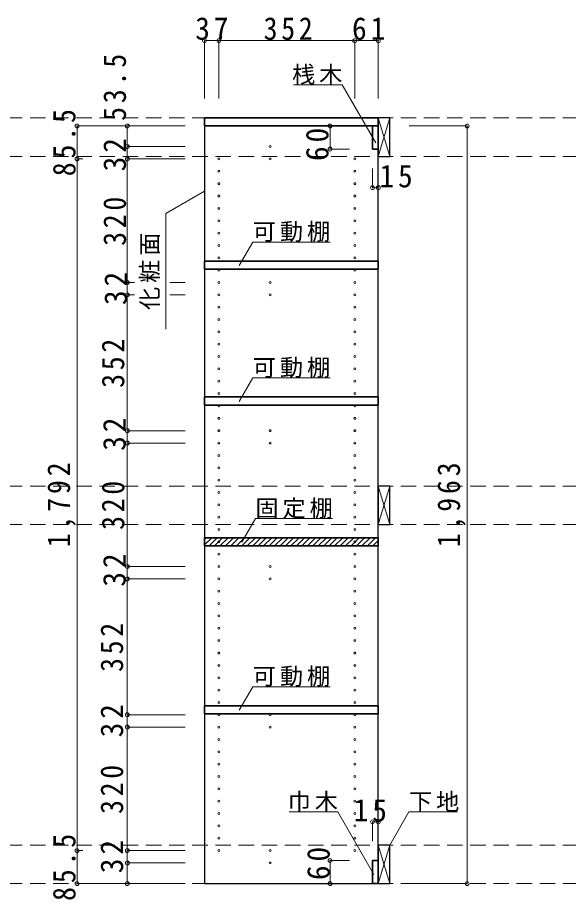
# Model space of a CAD drawing. Units: millimetres, scale not verified. Extents: x -3922 to 3878, y -2932 to 2722.
# Drawn here: x -641 to 786, y -1724 to 533 of the extents above; entities that cross this region are included whole.
import ezdxf

# ---------------------------------------------------------------- set-up
doc = ezdxf.new("R2010")
doc.units = ezdxf.units.MM
doc.header["$LTSCALE"] = 20
doc.header["$PDMODE"] = 32
doc.header["$PDSIZE"] = 10
doc.linetypes.add('DASHED2', pattern=[3, 2, -1])
for name, color, linetype, lineweight in [('0-2', 2, 'Continuous', 35), ('0-3_固定棚', 3, 'Continuous', 25), ('0-4_可動棚', 3, 'Continuous', 25), ('0-5_側板', 4, 'Continuous', 9), ('0-7_桟木・巾木', 2, 'Continuous', 35), ('0-8', 7, 'Continuous', 18), ('0-A_文字', 7, 'Continuous', 18), ('0-B_寸法', 7, 'Continuous', 9), ('0-C_ハッチ', 4, 'Continuous', 9)]:
    doc.layers.add(name, color=color, linetype=linetype, lineweight=lineweight)
doc.styles.add('ＭＳ ゴシック', font='')
doc.styles.get('ＭＳ ゴシック').set_extended_font_data('MS Gothic')

msp = doc.modelspace()

# ---------------------------------------------------------------- linework, layer by layer
at = {"layer": '0-2'}
for p, q in [((-156.6, 272.73), (293.4, 272.73)), ((293.4, 272.73), (293.4, 251.73))]:
    msp.add_line(p, q, dxfattribs=at)
msp.add_lwpolyline([(293.4, 251.73), (-156.6, 251.73), (-156.6, 272.73)], dxfattribs=at)
at = {"layer": '0-3_固定棚', "color": 2, "lineweight": 35}
for p, q in [((-156.6, -815.27), (293.4, -815.27)), ((-156.6, -815.27), (-156.6, -836.27)), ((293.4, -815.27), (293.4, -836.27)), ((-156.6, -836.27), (293.4, -836.27))]:
    msp.add_line(p, q, dxfattribs=at)
at = {"layer": '0-4_可動棚', "color": 2, "lineweight": 35}
for p, q in [((-156.6, -119.27), (-156.6, -98.27)), ((293.4, -98.27), (-156.6, -98.27)), ((-156.6, -471.27), (-156.6, -450.27)), ((293.4, -450.27), (-156.6, -450.27)), ((293.4, -1250.27), (-156.6, -1250.27)), ((-156.6, -1271.27), (-156.6, -1250.27)), ((293.4, -1250.27), (293.4, -1271.27)), ((293.4, -1271.27), (-156.6, -1271.27))]:
    msp.add_line(p, q, dxfattribs=at)
for points in [[(293.4, -98.27), (293.4, -119.27), (-156.6, -119.27)], [(293.4, -450.27), (293.4, -471.27), (-156.6, -471.27)]]:
    msp.add_lwpolyline(points, dxfattribs=at)
at = {"layer": '0-5_側板', "color": 3, "lineweight": 25}
for p, q in [((293.4, 251.73), (-156.6, 251.73)), ((293.4, -1711.27), (293.4, 251.73))]:
    msp.add_line(p, q, dxfattribs=at)
msp.add_lwpolyline([(-156.6, 251.73), (-156.6, -1711.27), (293.4, -1711.27)], dxfattribs=at)
at = {"layer": '0-5_側板'}
for centre in [(13.4, 198.23), (-119.6, 166.23), (13.4, 166.23), (232.4, 166.23), (-119.6, 134.23), (232.4, 134.23), (-119.6, 102.23), (232.4, 102.23), (-119.6, 70.23), (232.4, 70.23), (-119.6, 38.23), (232.4, 38.23), (-119.6, 6.23), (232.4, 6.23), (-119.6, -25.77), (232.4, -25.77), (-119.6, -57.77), (232.4, -57.77), (-119.6, -89.77), (232.4, -89.77), (-119.6, -121.77), (232.4, -121.77), (-119.6, -153.77), (13.4, -153.77), (232.4, -153.77), (-119.6, -185.77), (13.4, -185.77), (232.4, -185.77), (-119.6, -217.77), (232.4, -217.77), (-119.6, -249.77), (232.4, -249.77), (-119.6, -281.77), (232.4, -281.77), (-119.6, -313.77), (232.4, -313.77), (-119.6, -345.77), (232.4, -345.77), (-119.6, -377.77), (232.4, -377.77), (-119.6, -409.77), (232.4, -409.77), (-119.6, -441.77), (232.4, -441.77), (-119.6, -473.77), (232.4, -473.77), (-119.6, -505.77), (232.4, -505.77), (-119.6, -537.77), (13.4, -537.77), (232.4, -537.77), (-119.6, -569.77), (13.4, -569.77), (232.4, -569.77), (-119.6, -601.77), (232.4, -601.77), (-119.6, -633.77), (232.4, -633.77), (-119.6, -665.77), (232.4, -665.77), (-119.6, -697.77), (232.4, -697.77), (-119.6, -729.77), (232.4, -729.77), (-119.6, -761.77), (232.4, -761.77), (-119.6, -793.77), (232.4, -793.77), (-119.6, -825.77), (232.4, -825.77), (-119.6, -857.77), (232.4, -857.77), (-119.6, -889.77), (13.4, -889.77), (232.4, -889.77), (-119.6, -921.77), (13.4, -921.77), (232.4, -921.77), (-119.6, -953.77), (232.4, -953.77), (-119.6, -985.77), (232.4, -985.77), (-119.6, -1017.77), (232.4, -1017.77), (-119.6, -1049.77), (232.4, -1049.77), (-119.6, -1081.77), (232.4, -1081.77), (-119.6, -1113.77), (232.4, -1113.77), (-119.6, -1145.77), (232.4, -1145.77), (-119.6, -1177.77), (232.4, -1177.77), (-119.6, -1209.77), (232.4, -1209.77), (-119.6, -1241.77), (232.4, -1241.77), (-119.6, -1273.77), (13.4, -1273.77), (232.4, -1273.77), (-119.6, -1305.77), (13.4, -1305.77), (232.4, -1305.77), (-119.6, -1337.77), (232.4, -1337.77), (-119.6, -1369.77), (232.4, -1369.77), (-119.6, -1401.77), (232.4, -1401.77), (-119.6, -1433.77), (232.4, -1433.77), (-119.6, -1465.77), (232.4, -1465.77), (-119.6, -1497.77), (232.4, -1497.77), (-119.6, -1529.77), (232.4, -1529.77), (-119.6, -1561.77), (232.4, -1561.77), (-119.6, -1593.77), (232.4, -1593.77), (-119.6, -1625.77), (13.4, -1625.77), (232.4, -1625.77), (13.4, -1657.77)]:
    msp.add_circle(centre, 2.5, dxfattribs=at)
at = {"layer": '0-7_桟木・巾木'}
for p, q in [((293.4, 251.73), (278.4, 251.73)), ((278.4, 191.73), (278.4, 251.73)), ((293.4, 251.73), (293.4, 191.73)), ((278.4, -1651.27), (293.4, -1651.27)), ((293.4, -1651.27), (293.4, -1711.27))]:
    msp.add_line(p, q, dxfattribs=at)
for points in [[(293.4, 191.73), (281.91, 191.73), (278.4, 191.73)], [(293.4, -1711.27), (278.4, -1711.27), (278.4, -1651.27)]]:
    msp.add_lwpolyline(points, dxfattribs=at)
at = {"layer": '0-8', "color": 3, "lineweight": 25}
for p, q in [((293.4, 272.73), (293.4, 172.73)), ((323.4, 272.73), (293.4, 272.73)), ((323.4, 172.73), (323.4, 272.73)), ((293.4, 172.73), (323.4, 172.73)), ((293.4, -681.27), (293.4, -781.27)), ((323.4, -681.27), (293.4, -681.27)), ((323.4, -781.27), (323.4, -681.27)), ((293.4, -781.27), (323.4, -781.27)), ((293.4, -1611.27), (293.4, -1711.27)), ((323.4, -1611.27), (293.4, -1611.27)), ((323.4, -1711.27), (323.4, -1611.27)), ((293.4, -1711.27), (323.4, -1711.27))]:
    msp.add_line(p, q, dxfattribs=at)
at = {"layer": '0-8'}
for p, q in [((293.4, 172.73), (323.4, 272.73)), ((293.4, 272.73), (323.4, 172.73)), ((293.4, -781.27), (323.4, -681.27)), ((293.4, -681.27), (323.4, -781.27)), ((293.4, -1711.27), (323.4, -1611.27)), ((293.4, -1611.27), (323.4, -1711.27))]:
    msp.add_line(p, q, dxfattribs=at)
at = {"layer": '0-A_文字'}
for p, q in [((200.06, 358.32), (74.03, 358.32)), ((286.73, 208.2), (200.06, 358.32)), ((-156.6, 82.66), (-256.6, 24.93)), ((-256.6, -275.07), (-256.6, 24.93)), ((-66.62, -109.79), (-31.6, -49.14)), ((168.4, -49.14), (-31.6, -49.14)), ((-66.62, -461.79), (-31.6, -401.14)), ((168.4, -401.14), (-31.6, -401.14)), ((-59.96, -826.33), (-24.94, -765.68)), ((175.06, -765.68), (-24.94, -765.68)), ((-66.62, -1261.79), (-31.6, -1201.14)), ((168.4, -1201.14), (-31.6, -1201.14)), ((323.4, -1611.27), (372.82, -1525.68)), ((372.82, -1525.68), (498.85, -1525.68))]:
    msp.add_line(p, q, dxfattribs=at)
msp.add_lwpolyline([(282, -1687.41), (188.62, -1525.68), (62.6, -1525.68)], dxfattribs=at)
at = {"layer": '0-B_寸法', "color": 4}
for p, q in [((-156.6, 472.73), (-156.6, 322.73)), ((-156.6, 472.73), (293.4, 472.73)), ((-119.6, 472.73), (-119.6, 322.73)), ((232.4, 472.73), (232.4, 322.73)), ((293.4, 472.73), (293.4, 322.73)), ((-486.6, 251.73), (-486.6, -1711.27)), ((-486.6, 251.73), (-356.6, 251.73)), ((-356.6, 251.73), (-356.6, 198.23)), ((-206.6, 251.73), (-356.6, 251.73)), ((168.4, 251.73), (168.4, 191.73)), ((168.4, 251.73), (218.4, 251.73)), ((523.4, 251.73), (373.4, 251.73)), ((523.4, 251.73), (523.4, -1711.27)), ((-356.6, 198.23), (-356.6, 166.23)), ((-206.6, 198.23), (-356.6, 198.23)), ((168.4, 191.73), (218.4, 191.73)), ((-486.6, 166.23), (-471.58, 166.23)), ((-356.6, 166.23), (-356.6, -153.77)), ((-206.6, 166.23), (-356.6, 166.23)), ((278.4, 91.73), (278.4, 141.73)), ((293.4, 91.73), (293.4, 141.73)), ((278.4, 91.73), (293.4, 91.73)), ((-356.6, -153.77), (-356.6, -185.77)), ((-338.1, -153.77), (-356.6, -153.77)), ((-206.6, -153.77), (-246.35, -153.77)), ((-356.6, -185.77), (-356.6, -537.77)), ((-338.1, -185.77), (-356.6, -185.77)), ((-206.6, -185.77), (-246.35, -185.77)), ((-356.6, -537.77), (-356.6, -569.77)), ((-206.6, -537.77), (-356.6, -537.77)), ((-356.6, -569.77), (-356.6, -889.77)), ((-206.6, -569.77), (-356.6, -569.77)), ((-356.6, -889.77), (-356.6, -921.77)), ((-206.6, -889.77), (-356.6, -889.77)), ((-206.6, -921.77), (-356.6, -921.77)), ((-356.6, -1273.77), (-356.6, -921.77)), ((-356.6, -1305.77), (-356.6, -1273.77)), ((-356.6, -1273.77), (-206.6, -1273.77)), ((-356.6, -1625.77), (-356.6, -1305.77)), ((-356.6, -1305.77), (-206.6, -1305.77)), ((278.4, -1551.27), (293.4, -1551.27)), ((278.4, -1551.27), (278.4, -1601.27)), ((293.4, -1551.27), (293.4, -1601.27)), ((-486.6, -1625.77), (-471.58, -1625.77)), ((-356.6, -1657.77), (-356.6, -1625.77)), ((-356.6, -1625.77), (-206.6, -1625.77)), ((-356.6, -1711.27), (-356.6, -1657.77)), ((-356.6, -1657.77), (-206.6, -1657.77)), ((168.4, -1651.27), (168.4, -1711.27)), ((168.4, -1651.27), (218.4, -1651.27)), ((-486.6, -1711.27), (-356.6, -1711.27)), ((-356.6, -1711.27), (-206.6, -1711.27)), ((168.4, -1711.27), (218.4, -1711.27)), ((523.4, -1711.27), (373.4, -1711.27))]:
    msp.add_line(p, q, dxfattribs=at)
at = {"layer": '0-B_寸法', "color": 4, "linetype": 'DASHED2'}
for p, q in [((3091.54, 272.73), (-3055.6, 272.73)), ((3091.54, 172.73), (-3055.6, 172.73)), ((3091.54, -681.27), (-3055.6, -681.27)), ((3091.54, -781.27), (-3055.6, -781.27)), ((3091.54, -1611.27), (-3055.6, -1611.27)), ((3091.54, -1711.27), (-3055.6, -1711.27))]:
    msp.add_line(p, q, dxfattribs=at)
at = {"layer": '0-B_寸法'}
for p in [(-156.6, 472.73), (-119.6, 472.73), (232.4, 472.73), (293.4, 472.73), (-486.6, 251.73), (-356.6, 251.73), (168.4, 251.73), (523.4, 251.73), (-356.6, 198.23), (168.4, 191.73), (-486.6, 166.23), (-356.6, 166.23), (278.4, 91.73), (293.4, 91.73), (-356.6, -153.77), (-356.6, -185.77), (-356.6, -537.77), (-356.6, -569.77), (-356.6, -889.77), (-356.6, -921.77), (-356.6, -1273.77), (-356.6, -1305.77), (278.4, -1551.27), (293.4, -1551.27), (-486.6, -1625.77), (-356.6, -1625.77), (168.4, -1651.27), (-356.6, -1657.77), (-486.6, -1711.27), (-356.6, -1711.27), (168.4, -1711.27), (523.4, -1711.27)]:
    msp.add_point(p, dxfattribs=at)
at = {"layer": '0-C_ハッチ'}
for p, q in [((-156.6, -833.79), (-138.07, -815.27)), ((-156.6, -819.65), (-152.21, -815.27)), ((-144.93, -836.27), (-123.93, -815.27)), ((-130.79, -836.27), (-109.79, -815.27)), ((-116.64, -836.27), (-95.64, -815.27)), ((-102.5, -836.27), (-81.5, -815.27)), ((-88.36, -836.27), (-67.36, -815.27)), ((-74.22, -836.27), (-53.22, -815.27)), ((-60.08, -836.27), (-39.08, -815.27)), ((-45.93, -836.27), (-24.93, -815.27)), ((-31.79, -836.27), (-10.79, -815.27)), ((-17.65, -836.27), (3.35, -815.27)), ((-3.51, -836.27), (17.49, -815.27)), ((10.63, -836.27), (31.63, -815.27)), ((24.78, -836.27), (45.78, -815.27)), ((38.92, -836.27), (59.92, -815.27)), ((53.06, -836.27), (74.06, -815.27)), ((67.2, -836.27), (88.2, -815.27)), ((81.35, -836.27), (102.35, -815.27)), ((95.49, -836.27), (116.49, -815.27)), ((109.63, -836.27), (130.63, -815.27)), ((123.77, -836.27), (144.77, -815.27)), ((137.91, -836.27), (158.91, -815.27)), ((152.06, -836.27), (173.06, -815.27)), ((166.2, -836.27), (187.2, -815.27)), ((180.34, -836.27), (201.34, -815.27)), ((194.48, -836.27), (215.48, -815.27)), ((208.62, -836.27), (229.62, -815.27)), ((222.77, -836.27), (243.77, -815.27)), ((236.91, -836.27), (257.91, -815.27)), ((251.05, -836.27), (272.05, -815.27)), ((265.19, -836.27), (286.19, -815.27)), ((279.33, -836.27), (293.4, -822.2))]:
    msp.add_line(p, q, dxfattribs=at)

# ---------------------------------------------------------------- texts
at = {"layer": '0-A_文字', "char_height": 43.99, "attachment_point": 7, "style": 'ＭＳ ゴシック'}
for s, insert in [('\\T1.17;桟木', (70.06, 358.32)), ('\\T1.17;可動棚', (-31.6, -49.14)), ('\\T1.17;可動棚', (-31.6, -401.14)), ('\\T1.17;固定棚', (-24.94, -765.68)), ('\\T1.17;可動棚', (-31.6, -1201.14)), ('\\T1.17;巾木', (58.62, -1525.68)), ('\\T1.17;下地', (372.82, -1525.68))]:
    msp.add_mtext(s, dxfattribs=dict(at, insert=insert))
at = {"layer": '0-A_文字', "insert": (-271.6, -225.07), "char_height": 43.99, "attachment_point": 7, "rotation": 90, "style": 'ＭＳ ゴシック'}
msp.add_mtext('\\T1.17;化粧面', dxfattribs=at)
at = {"layer": '0-B_寸法', "char_height": 58.65, "attachment_point": 7, "style": 'ＭＳ ゴシック'}
for s, insert in [('\\T1.27;\\W0.95;37', (-180.6, 473.94)), ('\\T1.27;\\W0.9;352', (-3.6, 473.94)), ('\\T1.27;\\W0.95;61', (225.4, 473.94)), ('\\T1.27;\\W0.95;15', (296.29, 91.73)), ('\\T1.27;\\W0.95;15', (229.56, -1551.27))]:
    msp.add_mtext(s, dxfattribs=dict(at, insert=insert))
at = {"layer": '0-B_寸法', "char_height": 58.65, "attachment_point": 7, "rotation": 90, "style": 'ＭＳ ゴシック'}
for s, insert in [('\\T1.28;\\W0.9;53.5', (-359.21, 264.81)), ('\\T1.28;\\W0.9;85.5', (-489.92, 121.48)), ('\\T1.27;\\W0.95;60', (165.2, 160.86)), ('\\T1.27;\\W0.95;32', (-359.21, 134.1)), ('\\T1.27;\\W0.9;320', (-359.21, -58.77)), ('\\T1.27;\\W0.95;32', (-356.6, -212.27)), ('\\T1.27;\\W0.9;352', (-363.51, -426.77)), ('\\T1.27;\\W0.95;32', (-360.11, -589.89)), ('\\T1.28;\\W0.9;1,792', (-489.92, -839.77)), ('\\T1.28;\\W0.9;1,963', (520.08, -839.77)), ('\\T1.27;\\W0.9;320', (-363.51, -794.77)), ('\\T1.27;\\W0.95;32', (-360.11, -941.89)), ('\\T1.27;\\W0.9;352', (-366.6, -1162.77)), ('\\T1.27;\\W0.95;32', (-366.6, -1332.27)), ('\\T1.27;\\W0.9;320', (-366.6, -1530.77)), ('\\T1.28;\\W0.9;85.5', (-489.92, -1756.02)), ('\\T1.27;\\W0.95;32', (-366.6, -1684.27)), ('\\T1.27;\\W0.95;60', (168.4, -1702.05))]:
    msp.add_mtext(s, dxfattribs=dict(at, insert=insert))

doc.saveas('drawing.dxf')
